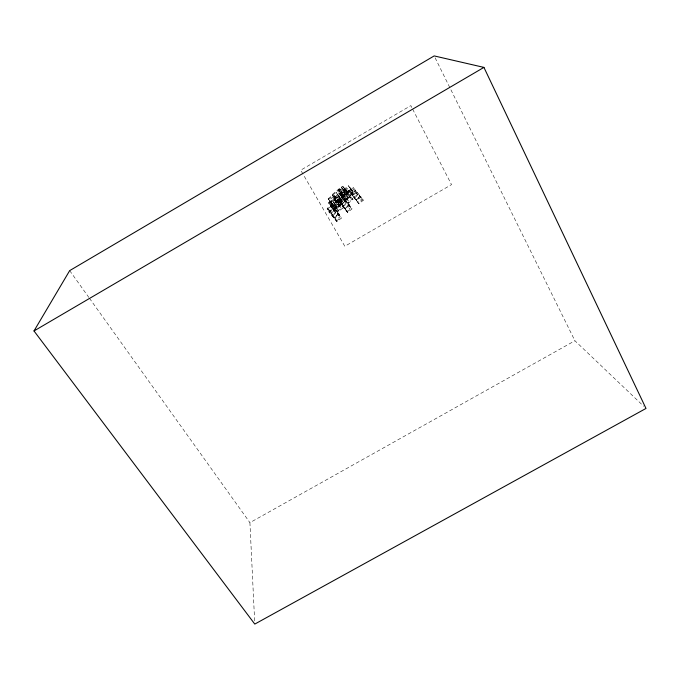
<?xml version="1.0" encoding="UTF-8"?>
<svg xmlns="http://www.w3.org/2000/svg" width="680" height="680" viewBox="0 0 680 680"><rect width="100%" height="100%" fill="white"/><g stroke="black" fill="none" stroke-linecap="round" stroke-linejoin="round"><path stroke-width="0.51" stroke-dasharray="3.4 2.55" d="M332.333 194.471L341.317 186.889L345.049 191.488L336.039 199.078L332.333 194.471L336.039 199.078M338.555 189.975L346.655 199.827L338.555 189.975L342.779 186.413L350.888 196.273L342.779 186.413M328.142 198.815L332.35 195.262L340.043 204.399L340.45 205.096L336.243 208.641L328.142 198.815L336.243 208.641M332.707 195.118L341.717 187.501L341.317 186.889M328.517 199.504L332.732 195.933L332.35 195.262M338.963 190.63L343.204 187.059M338.257 191.718L342.312 188.283L345.865 193.043L341.76 196.503L338.257 191.718L339.651 193.995M343.162 189.737L334.033 197.438L334.416 198.101L337.798 202.121L346.953 194.42L343.162 189.737L346.953 194.42M339.226 193.494L348.406 185.75L352.223 190.451L343.017 198.194L339.226 193.494L343.017 198.194M328.55 202.861L337.697 195.151L341.488 199.852L332.316 207.561L328.55 202.861L332.316 207.561M329.842 201.977L334.126 198.373L341.929 207.638L342.354 208.361L338.079 211.956L329.842 201.977L338.079 211.956M334.416 198.101L344.734 189.38L352.971 199.401L348.67 203.014L340.433 193.001L340.858 193.681L345.168 190.043L344.734 189.38M339.626 194.148L348.84 186.38L348.406 185.75M328.916 203.541L338.087 195.806M330.225 202.682L334.517 199.061L334.126 198.373M340.332 194.2L344.394 190.782M335.665 198.424L345.423 190.204L343.885 187.867L339.651 191.445L341.13 193.817M345.296 190.672L349.444 187.179L351.56 189.72L353.149 192.023L348.95 195.559L345.296 190.672L351.704 199.385L346.638 192.805M335.945 202.512L334.569 200.081L338.7 196.596L340.127 198.985L335.945 202.512L338.096 205.062L342.278 201.543L340.816 199.13L336.694 202.606L338.096 205.062M341.81 195.84L349.894 205.657L345.678 209.194L337.603 199.385L350.404 188.641L354.288 193.418L342.295 203.558L343.8 206.074L346.469 203.83L344.505 200.6L353.829 192.763M339.413 214.719L331.339 204.927L339.413 214.719L335.214 218.237L327.148 208.463L339.515 198.186L343.375 202.963L331.806 212.636L333.175 215.271L335.835 213.035L330.964 206.329L335.835 213.035M348.729 190.825L352.954 187.263L361.029 197.106L356.804 200.659L348.729 190.825L356.804 200.659M333.557 203.873L338.47 210.554L333.557 203.873L336.192 201.654L341.13 208.309L336.192 201.654M338.011 200.073L350.854 189.286L350.404 188.641M327.513 209.177L331.721 205.632M346.817 192.993L351.016 189.448L349.444 187.179M330.599 206.72L330.225 206.014L334.058 210.8L330.599 206.72L339.923 198.866L339.515 198.186M349.171 191.48L353.413 187.909L352.954 187.263M347.412 193.214L351.56 189.72M342.609 197.531L351.773 189.814L352.223 190.451M331.95 206.864L341.079 199.18L335.997 192.338L340.74 198.645M339.464 202.555L343.74 198.951L351.492 208.207L351.951 208.93L347.667 212.525L339.464 202.555L347.667 212.525M345.534 197.455L343.995 195.032L349.027 201.629L345.534 197.455L348.211 195.194M334.959 206.397L337.628 204.153M343.8 206.074L340.298 201.909L342.975 199.656L341.071 196.503L344.93 201.288M328.831 211.769L333.089 208.182L340.875 217.379L341.292 218.135L337.034 221.705L328.831 211.769L337.034 221.705M350.769 193.851L355.07 190.238L363.281 200.243L358.98 203.847L350.769 193.851L351.228 194.531L355.538 190.91L355.07 190.238M339.881 203.26L344.173 199.648L343.74 198.951M329.205 212.508L333.48 208.913L333.089 208.182M346.23 199.146L350.438 195.602M335.844 207.927L340.043 204.399M333.668 210.086L342.95 202.274M353.447 194.981L356.091 192.763L352.648 188.615L357.774 195.151L355.096 197.395L349.996 190.842L355.096 197.395M337.671 211.225L341.929 207.638M345.678 209.194L345.253 208.48L349.452 204.96M335.214 218.237L334.824 217.498L339.005 213.987M356.337 199.971L360.553 196.435L361.029 197.106M347.225 211.786L351.492 208.207M336.625 220.94L340.875 217.379M254.634 620.917L249.917 522.656L574.914 340.748L643.705 406.257M331.806 212.636L328.338 208.547L329.664 211.131L333.175 215.271M327.148 208.463L334.824 217.498M333.48 208.913L341.292 218.135M334.569 200.081L336.694 202.606M342.295 203.558L338.835 199.435L340.298 201.909M337.603 199.385L345.253 208.48M332.732 195.933L340.45 205.096M334.517 199.061L342.354 208.361M349.894 205.657L340.399 193.494L345.287 199.937M344.173 199.648L351.951 208.93M341.471 197.217L344.93 201.339M342.975 199.656L346.469 203.83M339.923 198.866L343.375 202.963M350.854 189.286L354.288 193.418M363.281 200.243L362.78 199.546L358.496 203.142L358.98 203.847M69.683 270.623L88.816 297.373M89.437 298.24L249.917 522.656M356.091 192.763L357.774 195.151M352.971 199.401L352.503 198.704L348.228 202.3L348.67 203.014M344.632 190.859L345.049 191.488M342.312 188.283L343.765 190.528M343.324 196.444L341.819 194.038L346.052 190.468L347.616 192.831L337.407 201.45L337.798 202.121M341.079 199.18L341.488 199.852M411.808 107.508L410.839 105.629L300.73 170.17L344.82 246.279L451.52 184.62L412.293 108.451M435.115 57.809L574.914 340.748M333.421 196.741L329.205 200.303L330.548 202.793L334.824 199.189L333.421 196.741M335.597 199.325L331.381 202.878L332.75 205.394L337.025 201.798L335.597 199.325M347.098 202.326L342.881 205.87L344.394 208.42L348.67 204.833L347.098 202.326M336.608 211.412L332.409 214.94L333.786 217.6L338.036 214.021L336.608 211.412M358.25 193.757L354.025 197.31L355.683 199.75L359.966 196.155L358.25 193.757M349.248 204.893L345.041 208.429L346.579 211.004L350.837 207.425L349.248 204.893M338.767 213.953L334.569 217.481L335.971 220.167L340.221 216.606L338.767 213.953M360.392 196.341L356.167 199.886L357.85 202.359L362.134 198.764L360.392 196.341M333.089 206.916L329.69 202.895L334.45 209.423L333.089 206.916M335.665 204.748L332.265 200.719L337.059 207.23L335.665 204.748M336.796 198.441L333.464 194.471L338.181 200.795L336.796 198.441M346.383 195.364L342.992 191.309L347.913 197.736L346.383 195.364"/><path stroke-width="1.02" d="M34 330.956L69.683 270.623L434.18 55.913L483.93 67.397L646 408.442L254.787 624.087L34 330.956L483.93 67.397"/></g></svg>
